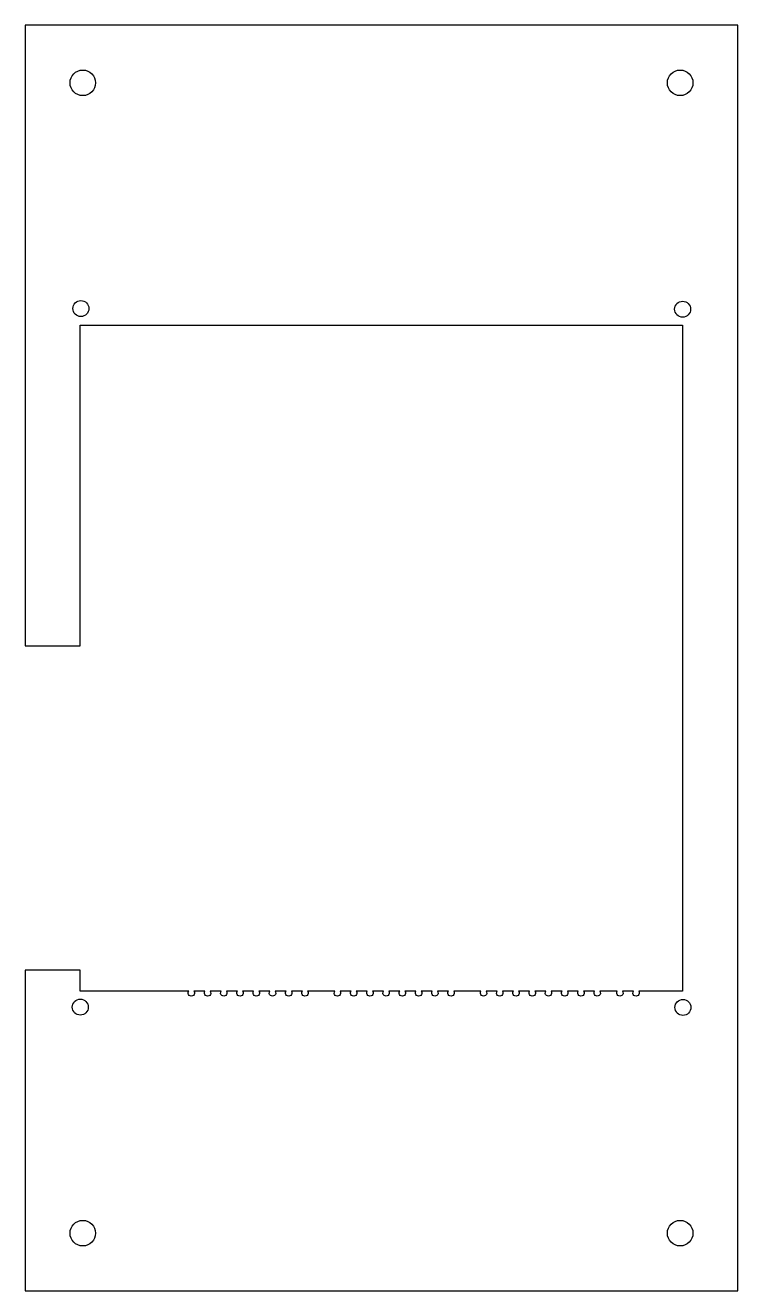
# Model space of a CAD drawing. Header units: millimetres. Extents: x -32 to 80, y -127 to 71.
import ezdxf

# ---------------------------------------------------------------- set-up
doc = ezdxf.new("R2010")
doc.units = ezdxf.units.MM
doc.layers.get('0').update_dxf_attribs({"linetype": 'CONTINUOUS'})

msp = doc.modelspace()

# ---------------------------------------------------------------- linework, layer by layer
msp.add_lwpolyline([(-31.82, -26.31), (-23.21, -26.31), (-23.21, 23.88), (71.03, 23.88), (71.03, -80.33), (64.16, -80.33, -1.914773), (63.34, -80.33), (61.62, -80.33, -1.914773), (60.8, -80.33), (58.07, -80.33, -1.914773), (57.25, -80.33), (55.53, -80.33, -1.914773), (54.71, -80.33), (52.99, -80.33, -1.914773), (52.17, -80.33), (50.45, -80.33, -1.914773), (49.63, -80.33), (47.91, -80.33, -1.914773), (47.09, -80.33), (45.37, -80.33, -1.914773), (44.55, -80.33), (42.83, -80.33, -1.914773), (42.01, -80.33), (40.29, -80.33, -1.914773), (39.47, -80.33), (35.21, -80.33, -1.914773), (34.39, -80.33), (32.67, -80.33, -1.914773), (31.85, -80.33), (30.13, -80.33, -1.914773), (29.31, -80.33), (27.59, -80.33, -1.914773), (26.77, -80.33), (25.05, -80.33, -1.914773), (24.23, -80.33), (22.51, -80.33, -1.914773), (21.69, -80.33), (19.97, -80.33, -1.914773), (19.15, -80.33), (17.43, -80.33, -1.914773), (16.61, -80.33), (12.35, -80.33, -1.914773), (11.53, -80.33), (9.81, -80.33, -1.914773), (8.99, -80.33), (7.27, -80.33, -1.914773), (6.45, -80.33), (4.73, -80.33, -1.914773), (3.91, -80.33), (2.19, -80.33, -1.914773), (1.37, -80.33), (-0.35, -80.33, -1.914773), (-1.17, -80.33), (-2.89, -80.33, -1.914773), (-3.71, -80.33), (-5.43, -80.33, -1.914773), (-6.25, -80.33), (-23.21, -80.33), (-23.21, -77.06), (-31.82, -77.06), (-31.82, -127.2), (79.64, -127.2), (79.64, 70.8), (-31.82, 70.8)], format="xyb", close=True)
for centre, radius in [((-22.82, 61.8), 2), ((70.64, 61.8), 2), ((-23.12, 26.48), 1.25), ((71.03, 26.38), 1.25), ((-23.21, -82.83), 1.25), ((71.08, -82.87), 1.25), ((-22.82, -118.2), 2), ((70.64, -118.2), 2)]:
    msp.add_circle(centre, radius)

doc.saveas('drawing.dxf')
